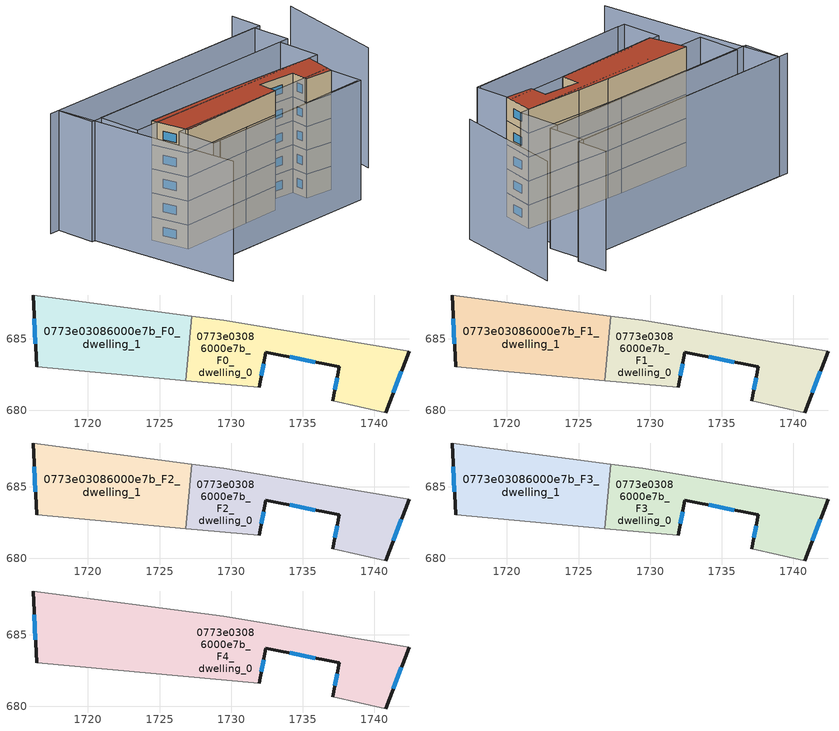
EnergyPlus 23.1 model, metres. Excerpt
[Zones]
0773e03086000e7b_F0_dwelling_0
 floor ground (EU_floor_Construction): 1742.43,684.12 1740.81,679.84 1737.09,680.69 1737.56,683.04 1732.42,684.07 1731.96,681.61 1726.84,682.09 1727.26,686.59 1729.48,686.3 1734.3,685.48 z0
 wall outside (EU_wall_Construction): 1731.96,681.61 1732.42,684.07 1737.56,683.04 1737.09,680.69 / 1740.81,679.84 1742.43,684.12 z0:3
 wall adiabatic (EU_wall_Construction): 1726.84,682.09 1731.96,681.61 / 1742.43,684.12 1734.3,685.48 1729.48,686.3 1727.26,686.59 / 1737.09,680.69 1740.81,679.84 z0:3
 wall to 0773e03086000e7b_F0_dwelling_1 (EU_wall_Construction): 1727.26,686.59 1726.84,682.09 z0:3
 window (EU_Window_Construction): 1732.11,682.41 1732.27,683.27 / 1741.34,681.23 1741.9,682.73 / 1737.41,682.28 1737.24,681.46 / 1734.09,683.74 1735.89,683.38 z0.98:2.02
0773e03086000e7b_F0_dwelling_1
 floor ground (EU_floor_Construction): 1727.26,686.59 1726.84,682.09 1716.41,683.05 1716.16,688.04 z0
 wall outside (EU_wall_Construction): 1716.16,688.04 1716.41,683.05 z0:3
 wall adiabatic (EU_wall_Construction): 1716.41,683.05 1726.84,682.09 / 1727.26,686.59 1716.16,688.04 z0:3
 window (EU_Window_Construction): 1716.24,686.42 1716.33,684.67 z0.98:2.02
0773e03086000e7b_F1_dwelling_0
 floor to 0773e03086000e7b_F0_dwelling_0 (EU_floor_Construction): 1742.43,684.12 1740.81,679.84 1737.09,680.69 1737.56,683.04 1732.42,684.07 1731.96,681.61 1726.84,682.09 1727.26,686.59 1729.48,686.3 1734.3,685.48 z3
 wall outside (EU_wall_Construction): 1731.96,681.61 1732.42,684.07 1737.56,683.04 1737.09,680.69 / 1740.81,679.84 1742.43,684.12 z3:6
 wall adiabatic (EU_wall_Construction): 1726.84,682.09 1731.96,681.61 / 1742.43,684.12 1734.3,685.48 1729.48,686.3 1727.26,686.59 / 1737.09,680.69 1740.81,679.84 z3:6
 wall to 0773e03086000e7b_F1_dwelling_1 (EU_wall_Construction): 1727.26,686.59 1726.84,682.09 z3:6
 window (EU_Window_Construction): 1732.11,682.41 1732.27,683.27 / 1741.34,681.23 1741.9,682.73 / 1737.41,682.28 1737.24,681.46 / 1734.09,683.74 1735.89,683.38 z3.98:5.02
0773e03086000e7b_F1_dwelling_1
 floor to 0773e03086000e7b_F0_dwelling_1 (EU_floor_Construction): 1727.26,686.59 1726.84,682.09 1716.41,683.05 1716.16,688.04 z3
 wall outside (EU_wall_Construction): 1716.16,688.04 1716.41,683.05 z3:6
 wall adiabatic (EU_wall_Construction): 1716.41,683.05 1726.84,682.09 / 1727.26,686.59 1716.16,688.04 z3:6
 window (EU_Window_Construction): 1716.24,686.42 1716.33,684.67 z3.98:5.02
0773e03086000e7b_F2_dwelling_0
 floor to 0773e03086000e7b_F1_dwelling_0 (EU_floor_Construction): 1742.43,684.12 1740.81,679.84 1737.09,680.69 1737.56,683.04 1732.42,684.07 1731.96,681.61 1726.84,682.09 1727.26,686.59 1729.48,686.3 1734.3,685.48 z6
 wall outside (EU_wall_Construction): 1731.96,681.61 1732.42,684.07 1737.56,683.04 1737.09,680.69 / 1740.81,679.84 1742.43,684.12 z6:9
 wall adiabatic (EU_wall_Construction): 1726.84,682.09 1731.96,681.61 / 1742.43,684.12 1734.3,685.48 1729.48,686.3 1727.26,686.59 / 1737.09,680.69 1740.81,679.84 z6:9
 wall to 0773e03086000e7b_F2_dwelling_1 (EU_wall_Construction): 1727.26,686.59 1726.84,682.09 z6:9
 window (EU_Window_Construction): 1732.11,682.41 1732.27,683.27 / 1741.34,681.23 1741.9,682.73 / 1737.41,682.28 1737.24,681.46 / 1734.09,683.74 1735.89,683.38 z6.98:8.02
0773e03086000e7b_F2_dwelling_1
 floor to 0773e03086000e7b_F1_dwelling_1 (EU_floor_Construction): 1727.26,686.59 1726.84,682.09 1716.41,683.05 1716.16,688.04 z6
 wall outside (EU_wall_Construction): 1716.16,688.04 1716.41,683.05 z6:9
 wall adiabatic (EU_wall_Construction): 1716.41,683.05 1726.84,682.09 / 1727.26,686.59 1716.16,688.04 z6:9
 window (EU_Window_Construction): 1716.24,686.42 1716.33,684.67 z6.98:8.02
0773e03086000e7b_F3_dwelling_0
 floor to 0773e03086000e7b_F2_dwelling_0 (EU_floor_Construction): 1742.43,684.12 1740.81,679.84 1737.09,680.69 1737.56,683.04 1732.42,684.07 1731.96,681.61 1726.84,682.09 1727.26,686.59 1729.48,686.3 1734.3,685.48 z9
 wall outside (EU_wall_Construction): 1731.96,681.61 1732.42,684.07 1737.56,683.04 1737.09,680.69 / 1740.81,679.84 1742.43,684.12 z9:12
 wall adiabatic (EU_wall_Construction): 1726.84,682.09 1731.96,681.61 / 1742.43,684.12 1734.3,685.48 1729.48,686.3 1727.26,686.59 / 1737.09,680.69 1740.81,679.84 z9:12
 wall to 0773e03086000e7b_F3_dwelling_1 (EU_wall_Construction): 1727.26,686.59 1726.84,682.09 z9:12
 window (EU_Window_Construction): 1732.11,682.41 1732.27,683.27 / 1741.34,681.23 1741.9,682.73 / 1737.41,682.28 1737.24,681.46 / 1734.09,683.74 1735.89,683.38 z9.98:11.02
0773e03086000e7b_F3_dwelling_1
 floor to 0773e03086000e7b_F2_dwelling_1 (EU_floor_Construction): 1727.26,686.59 1726.84,682.09 1716.41,683.05 1716.16,688.04 z9
 wall outside (EU_wall_Construction): 1716.16,688.04 1716.41,683.05 z9:12
 wall adiabatic (EU_wall_Construction): 1716.41,683.05 1726.84,682.09 / 1727.26,686.59 1716.16,688.04 z9:12
 window (EU_Window_Construction): 1716.24,686.42 1716.33,684.67 z9.98:11.02
0773e03086000e7b_F4_dwelling_0
 floor to 0773e03086000e7b_F3_dwelling_0 (EU_floor_Construction): 1742.43,684.12 1740.81,679.84 1737.09,680.69 1737.56,683.04 1732.42,684.07 1731.96,681.61 1726.84,682.09 1727.26,686.59 1729.48,686.3 1734.3,685.48 z12
 floor to 0773e03086000e7b_F3_dwelling_1 (EU_floor_Construction): 1727.26,686.59 1726.84,682.09 1716.41,683.05 1716.16,688.04 z12
 wall outside (EU_wall_Construction): 1731.96,681.61 1732.42,684.07 1737.56,683.04 1737.09,680.69 / 1716.16,688.04 1716.41,683.05 / 1740.81,679.84 1742.43,684.12 z12:15
 wall adiabatic (EU_wall_Construction): 1716.41,683.05 1731.96,681.61 / 1742.43,684.12 1734.3,685.48 1729.48,686.3 1716.16,688.04 / 1737.09,680.69 1740.81,679.84 z12:15
 window (EU_Window_Construction): 1732.11,682.41 1732.27,683.27 / 1716.24,686.42 1716.33,684.67 / 1741.34,681.23 1741.9,682.73 / 1737.41,682.28 1737.24,681.46 / 1734.09,683.74 1735.89,683.38 z12.98:14.02
 roof outside (EU_roof_Construction): 1740.81,679.84 1742.43,684.12 1734.3,685.48 1729.48,686.3 1716.16,688.04 1716.41,683.05 1731.96,681.61 1732.42,684.07 1737.56,683.04 1737.09,680.69 z15
shading: 1715.75,678.05 1739.86,675.52 / 1712.57,698.53 1711.4,673.16 / 1748.88,680.28 1754.3,695.01 / 1747.8,698.77 1747.28,694.49 / 1747.28,694.49 1711.18,698.82 / 1740.3,675.3 1714.65,678.18 / 1714.65,678.18 1715.24,683.49 / 1715.24,683.49 1740.9,680.61 / 1740.9,680.61 1740.3,675.3 / 1713.54,693.41 1744.54,689.68 / 1744.54,689.68 1743.85,683.95 / 1743.85,683.95 1712.85,687.68 / 1712.85,687.68 1713.54,693.41 / 1712.52,698.66 1746.4,694.68 / 1746.4,694.68 1745.79,689.52 / 1745.79,689.52 1711.91,693.5 / 1711.91,693.5 1712.52,698.66 z0:15
[Building]
EU S2 Campaign: North Axis=0; Terrain=City; Solar Distribution=FullExterior
[Site:Location]
Bologna: Latitude=44.5; Longitude=11.25; Time Zone=1; Elevation=37
[SizingPeriod:WeatherFileDays]
AnnualSizingPeriod: Begin Month=1; Begin Day of Month=1; End Month=12; End Day of Month=31; Day of Week for Start Day=Monday; Use Weather File Daylight Saving Period=No; Use Weather File Rain and Snow Indicators=No
[MATERIAL]
EU_InternalMass_Material: Roughness=MediumRough; Thickness=0.1; Conductivity=1; Density=1800; Specific Heat=900; Thermal Absorptance=0.9; Solar Absorptance=0.7; Visible Absorptance=0.7
[MATERIAL:NOMASS] Roughness=MediumRough; Thermal Absorptance=0.9; Solar Absorptance=0.7; Visible Absorptance=0.7
Name | Thermal Resistance
EU_wall_NoMass | 0.905828
EU_roof_NoMass | 0.37593
EU_floor_NoMass | 0.67114
[WINDOWMATERIAL:SIMPLEGLAZINGSYSTEM]
EU_Window_SimpleGlazing: UFactor=4.52486; Solar Heat Gain Coefficient=0.85; Visible Transmittance=0.85
[CONSTRUCTION]
EU_wall_Construction: EU_wall_NoMass
EU_roof_Construction: EU_roof_NoMass
EU_floor_Construction: EU_floor_NoMass
EU_Window_Construction: EU_Window_SimpleGlazing
EU_InternalMass_Construction: EU_InternalMass_Material
[ZONE] Type=1; Multiplier=1; Ceiling Height=autocalculate; Floor Area=autocalculate; Part of Total Floor Area=Yes
Name | Volume
0773e03086000e7b_F0_dwelling_0; 0773e03086000e7b_F1_dwelling_0; 0773e03086000e7b_F2_dwelling_0; 0773e03086000e7b_F3_dwelling_0 | 153.606
0773e03086000e7b_F4_dwelling_0 | 307.206
0773e03086000e7b_F0_dwelling_1 | 153.604
0773e03086000e7b_F1_dwelling_1; 0773e03086000e7b_F2_dwelling_1; 0773e03086000e7b_F3_dwelling_1 | 153.605
[INTERNALMASS] Construction=EU_InternalMass_Construction
Name | Zone or ZoneList | Surface Area
0773e03086000e7b_F0_dwelling_0_EU_InternalMass | 0773e03086000e7b_F0_dwelling_0 | 51.2016
0773e03086000e7b_F0_dwelling_1_EU_InternalMass | 0773e03086000e7b_F0_dwelling_1 | 51.2012
0773e03086000e7b_F1_dwelling_0_EU_InternalMass | 0773e03086000e7b_F1_dwelling_0 | 51.2016
0773e03086000e7b_F1_dwelling_1_EU_InternalMass | 0773e03086000e7b_F1_dwelling_1 | 51.2012
0773e03086000e7b_F2_dwelling_0_EU_InternalMass | 0773e03086000e7b_F2_dwelling_0 | 51.2016
0773e03086000e7b_F2_dwelling_1_EU_InternalMass | 0773e03086000e7b_F2_dwelling_1 | 51.2012
0773e03086000e7b_F3_dwelling_0_EU_InternalMass | 0773e03086000e7b_F3_dwelling_0 | 51.2016
0773e03086000e7b_F3_dwelling_1_EU_InternalMass | 0773e03086000e7b_F3_dwelling_1 | 51.2012
0773e03086000e7b_F4_dwelling_0_EU_InternalMass | 0773e03086000e7b_F4_dwelling_0 | 102.404
[OTHEREQUIPMENT] Fuel Type=Electricity; Design Level Calculation Method=Watts/Area; Power per Zone Floor Area=1; Fraction Latent=0; Fraction Radiant=0; Fraction Lost=0; Carbon Dioxide Generation Rate=0; EndUse Subcategory=EU_Step8_InternalGains
Name | Zone or ZoneList or Space or SpaceList | Schedule
EU_Step8_InternalGain_0773e03086000e7b_F0_dwelling_0_f000 | 0773e03086000e7b_F0_dwelling_0 | EU_Step8_GainSchedule_0773e03086000e7b_F0_dwelling_0_f000
EU_Step8_InternalGain_0773e03086000e7b_F0_dwelling_1_f000 | 0773e03086000e7b_F0_dwelling_1 | EU_Step8_GainSchedule_0773e03086000e7b_F0_dwelling_1_f000
EU_Step8_InternalGain_0773e03086000e7b_F1_dwelling_0_f000 | 0773e03086000e7b_F1_dwelling_0 | EU_Step8_GainSchedule_0773e03086000e7b_F1_dwelling_0_f000
EU_Step8_InternalGain_0773e03086000e7b_F1_dwelling_1_f000 | 0773e03086000e7b_F1_dwelling_1 | EU_Step8_GainSchedule_0773e03086000e7b_F1_dwelling_1_f000
EU_Step8_InternalGain_0773e03086000e7b_F2_dwelling_0_f000 | 0773e03086000e7b_F2_dwelling_0 | EU_Step8_GainSchedule_0773e03086000e7b_F2_dwelling_0_f000
EU_Step8_InternalGain_0773e03086000e7b_F2_dwelling_1_f000 | 0773e03086000e7b_F2_dwelling_1 | EU_Step8_GainSchedule_0773e03086000e7b_F2_dwelling_1_f000
EU_Step8_InternalGain_0773e03086000e7b_F3_dwelling_0_f000 | 0773e03086000e7b_F3_dwelling_0 | EU_Step8_GainSchedule_0773e03086000e7b_F3_dwelling_0_f000
EU_Step8_InternalGain_0773e03086000e7b_F3_dwelling_1_f000 | 0773e03086000e7b_F3_dwelling_1 | EU_Step8_GainSchedule_0773e03086000e7b_F3_dwelling_1_f000
EU_Step8_InternalGain_0773e03086000e7b_F4_dwelling_0_f000 | 0773e03086000e7b_F4_dwelling_0 | EU_Step8_GainSchedule_0773e03086000e7b_F4_dwelling_0_f000
[ZONEVENTILATION:DESIGNFLOWRATE] Schedule=EU_AlwaysOn; Design Flow Rate Calculation Method=AirChanges/Hour; Air Changes per Hour=0.73129; Ventilation Type=Natural; Fan Pressure Rise=0; Fan Total Efficiency=1; Constant Term Coefficient=1; Temperature Term Coefficient=0; Velocity Term Coefficient=0; Velocity Squared Term Coefficient=0; Minimum Indoor Temperature=-100; Maximum Indoor Temperature=100; Delta Temperature=-100; Minimum Outdoor Temperature=-100; Maximum Outdoor Temperature=100; Maximum Wind Speed=40
Name | Zone or ZoneList or Space or SpaceList
EU_ConstantAir_0773e03086000e7b_F0_dwelling_0 | 0773e03086000e7b_F0_dwelling_0
EU_ConstantAir_0773e03086000e7b_F0_dwelling_1 | 0773e03086000e7b_F0_dwelling_1
EU_ConstantAir_0773e03086000e7b_F1_dwelling_0 | 0773e03086000e7b_F1_dwelling_0
EU_ConstantAir_0773e03086000e7b_F1_dwelling_1 | 0773e03086000e7b_F1_dwelling_1
EU_ConstantAir_0773e03086000e7b_F2_dwelling_0 | 0773e03086000e7b_F2_dwelling_0
EU_ConstantAir_0773e03086000e7b_F2_dwelling_1 | 0773e03086000e7b_F2_dwelling_1
EU_ConstantAir_0773e03086000e7b_F3_dwelling_0 | 0773e03086000e7b_F3_dwelling_0
EU_ConstantAir_0773e03086000e7b_F3_dwelling_1 | 0773e03086000e7b_F3_dwelling_1
EU_ConstantAir_0773e03086000e7b_F4_dwelling_0 | 0773e03086000e7b_F4_dwelling_0
[HVACTEMPLATE:THERMOSTAT] Constant Heating Setpoint=20; Constant Cooling Setpoint=50
EU_HeatOnly_0773e03086000e7b_F0_dwelling_0; EU_HeatOnly_0773e03086000e7b_F0_dwelling_1; EU_HeatOnly_0773e03086000e7b_F1_dwelling_0; EU_HeatOnly_0773e03086000e7b_F1_dwelling_1; EU_HeatOnly_0773e03086000e7b_F2_dwelling_0; EU_HeatOnly_0773e03086000e7b_F2_dwelling_1; EU_HeatOnly_0773e03086000e7b_F3_dwelling_0; EU_HeatOnly_0773e03086000e7b_F3_dwelling_1; EU_HeatOnly_0773e03086000e7b_F4_dwelling_0
[HVACTEMPLATE:ZONE:IDEALLOADSAIRSYSTEM] System Availability Schedule=EU_AlwaysOn; Maximum Heating Supply Air Temperature=50; Minimum Cooling Supply Air Temperature=13; Maximum Heating Supply Air Humidity Ratio=0.0156; Minimum Cooling Supply Air Humidity Ratio=0.0077; Heating Limit=NoLimit; Cooling Limit=NoLimit; Heating Availability Schedule=EU_AlwaysOn; Cooling Availability Schedule=EU_CoolingOff; Dehumidification Control Type=ConstantSensibleHeatRatio; Cooling Sensible Heat Ratio=0.7; Dehumidification Setpoint=60; Humidification Control Type=None; Humidification Setpoint=30; Outdoor Air Method=None; Outdoor Air Flow Rate per Person=0.00944; Outdoor Air Flow Rate per Zone Floor Area=0; Outdoor Air Flow Rate per Zone=0; Demand Controlled Ventilation Type=None; Outdoor Air Economizer Type=NoEconomizer; Heat Recovery Type=None; Sensible Heat Recovery Effectiveness=0.7; Latent Heat Recovery Effectiveness=0.65
Name | Template Thermostat
0773e03086000e7b_F0_dwelling_0 | EU_HeatOnly_0773e03086000e7b_F0_dwelling_0
0773e03086000e7b_F0_dwelling_1 | EU_HeatOnly_0773e03086000e7b_F0_dwelling_1
0773e03086000e7b_F1_dwelling_0 | EU_HeatOnly_0773e03086000e7b_F1_dwelling_0
0773e03086000e7b_F1_dwelling_1 | EU_HeatOnly_0773e03086000e7b_F1_dwelling_1
0773e03086000e7b_F2_dwelling_0 | EU_HeatOnly_0773e03086000e7b_F2_dwelling_0
0773e03086000e7b_F2_dwelling_1 | EU_HeatOnly_0773e03086000e7b_F2_dwelling_1
0773e03086000e7b_F3_dwelling_0 | EU_HeatOnly_0773e03086000e7b_F3_dwelling_0
0773e03086000e7b_F3_dwelling_1 | EU_HeatOnly_0773e03086000e7b_F3_dwelling_1
0773e03086000e7b_F4_dwelling_0 | EU_HeatOnly_0773e03086000e7b_F4_dwelling_0
[SIZING:ZONE] Zone Cooling Design Supply Air Temperature Input Method=SupplyAirTemperature; Zone Cooling Design Supply Air Temperature=13; Zone Heating Design Supply Air Temperature Input Method=SupplyAirTemperature; Zone Heating Design Supply Air Temperature=50; Zone Cooling Design Supply Air Humidity Ratio=0.008; Zone Heating Design Supply Air Humidity Ratio=0.008; Cooling Design Air Flow Method=DesignDay; Cooling Design Air Flow Rate=0; Cooling Minimum Air Flow per Zone Floor Area=0.000762; Cooling Minimum Air Flow=0; Cooling Minimum Air Flow Fraction=0.2; Heating Design Air Flow Method=DesignDay; Heating Design Air Flow Rate=0; Heating Maximum Air Flow per Zone Floor Area=0.002032; Heating Maximum Air Flow=0.141576; Heating Maximum Air Flow Fraction=0.3; Account for Dedicated Outdoor Air System=No; Dedicated Outdoor Air System Control Strategy=NeutralSupplyAir; Dedicated Outdoor Air Low Setpoint Temperature for Design=autosize; Dedicated Outdoor Air High Setpoint Temperature for Design=autosize; Zone Load Sizing Method=Sensible Load Only No Latent Load; Zone Latent Cooling Design Supply Air Humidity Ratio Input Method=HumidityRatioDifference; Zone Cooling Design Supply Air Humidity Ratio Difference=0.005; Zone Latent Heating Design Supply Air Humidity Ratio Input Method=HumidityRatioDifference; Zone Humidification Design Supply Air Humidity Ratio Difference=0.005
0773e03086000e7b_F0_dwelling_0; 0773e03086000e7b_F0_dwelling_1; 0773e03086000e7b_F1_dwelling_0; 0773e03086000e7b_F1_dwelling_1; 0773e03086000e7b_F2_dwelling_0; 0773e03086000e7b_F2_dwelling_1; 0773e03086000e7b_F3_dwelling_0; 0773e03086000e7b_F3_dwelling_1; 0773e03086000e7b_F4_dwelling_0
[SCHEDULE:CONSTANT]
Name | Hourly Value
EU_AlwaysOn | 1
EU_CoolingOff | 0
[SCHEDULE:FILE] Column Number=1; Rows to Skip at Top=0; Number of Hours of Data=8760; Column Separator=Comma; Interpolate to Timestep=No; Minutes per Item=60; Adjust Schedule for Daylight Savings=Yes
Name | File
EU_Step8_GainSchedule_0773e03086000e7b_F0_dwelling_0_f000 | ../../schedules/0773e03086000e7b/0773e03086000e7b_F0_dwelling_0_f000_gain.csv
EU_Step8_GainSchedule_0773e03086000e7b_F0_dwelling_1_f000 | ../../schedules/0773e03086000e7b/0773e03086000e7b_F0_dwelling_1_f000_gain.csv
EU_Step8_GainSchedule_0773e03086000e7b_F1_dwelling_0_f000 | ../../schedules/0773e03086000e7b/0773e03086000e7b_F1_dwelling_0_f000_gain.csv
EU_Step8_GainSchedule_0773e03086000e7b_F1_dwelling_1_f000 | ../../schedules/0773e03086000e7b/0773e03086000e7b_F1_dwelling_1_f000_gain.csv
EU_Step8_GainSchedule_0773e03086000e7b_F2_dwelling_0_f000 | ../../schedules/0773e03086000e7b/0773e03086000e7b_F2_dwelling_0_f000_gain.csv
EU_Step8_GainSchedule_0773e03086000e7b_F2_dwelling_1_f000 | ../../schedules/0773e03086000e7b/0773e03086000e7b_F2_dwelling_1_f000_gain.csv
EU_Step8_GainSchedule_0773e03086000e7b_F3_dwelling_0_f000 | ../../schedules/0773e03086000e7b/0773e03086000e7b_F3_dwelling_0_f000_gain.csv
EU_Step8_GainSchedule_0773e03086000e7b_F3_dwelling_1_f000 | ../../schedules/0773e03086000e7b/0773e03086000e7b_F3_dwelling_1_f000_gain.csv
EU_Step8_GainSchedule_0773e03086000e7b_F4_dwelling_0_f000 | ../../schedules/0773e03086000e7b/0773e03086000e7b_F4_dwelling_0_f000_gain.csv
